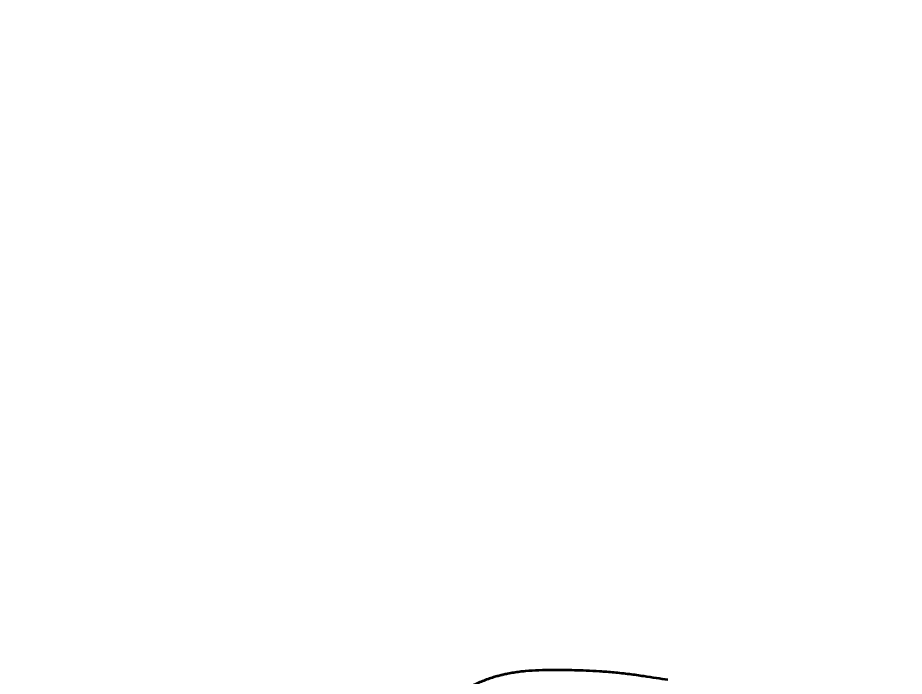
# Model space of a CAD drawing. Header units: millimetres. Extents: x 6622 to 532820, y 3370 to 359312.
# Drawn here: x 463342.8 to 463762.7, y 315879.7 to 316191.6 of the extents above; entities that cross this region are included whole.
import ezdxf
from ezdxf import colors
from ezdxf.entities.mleader import LeaderData, LeaderLine
from ezdxf.math import Vec2, Vec3

# ---------------------------------------------------------------- set-up
doc = ezdxf.new("R2010")
doc.units = ezdxf.units.MM
doc.styles.get("Standard").update_dxf_attribs({"font": 'txt', "bigfont": 'gbcbig.shx'})

# ---------------------------------------------------------------- blocks, each defined once
blk = doc.blocks.new('A$C7F547E15')
at = {"color": 2, "linetype": 'Continuous', "lineweight": 35}
blk.add_open_spline([(5.8, 275.02), (5.46, 272.75), (4.73, 267.97), (3.55, 260.4), (2.38, 252.07), (1.39, 243.35), (0.73, 234.81), (0.32, 226.96), (0.1, 219.91), (-0.01, 213.35), (-0.01, 206.34), (0.1, 198.76), (0.46, 192.21), (0.98, 187.24), (1.47, 183.74), (2.07, 180.42), (2.7, 177.54), (3.32, 175.03), (4.05, 172.39), (5.02, 169.32), (6.19, 166.09), (7.53, 162.78), (9.08, 159.33), (11.12, 155.28), (13.8, 150.49), (16, 147.16), (17.19, 145.37)], degree=3, knots=[0, 0, 0, 0, 0.051095, 0.107612, 0.170807, 0.238334, 0.302933, 0.36145, 0.413357, 0.460045, 0.507846, 0.569691, 0.629379, 0.653552, 0.68071, 0.708284, 0.729488, 0.747003, 0.767349, 0.792411, 0.821482, 0.847054, 0.874905, 0.909148, 0.951082, 1, 1, 1, 1], dxfattribs=at)

msp = doc.modelspace()

# ---------------------------------------------------------------- block references
at = {"color": 3, "xscale": 0.8, "yscale": 0.8, "zscale": 0.8, "rotation": 270}
msp.add_blockref('A$C7F547E15', (463430.709, 315882.562), dxfattribs=at)

# ---------------------------------------------------------------- leaders
at = {"color": 3}
ml = msp.add_multileader_mtext('Standard', dxfattribs=at)
ml.set_content('人工捡货工位', color=3)
ml.set_leader_properties()
ml.build(insert=Vec2(0, 0))
ml.multileader.update_dxf_attribs({"text_right_attachment_type": 6, "dogleg_length": 0.36})
ctx = ml.context
ctx.base_point, ctx.char_height, ctx.plane_origin = Vec3(462995.974, 316573.819), 400, Vec3(462489.397, 317178.838)
ctx.right_attachment = 6
notes = []
notes.append((ctx, [(0, (1, 1, 0), (462995.614, 316573.819), (1, 0), 0.36, [(0, [(462658.428, 315881.274)], 0, [])])]))
ctx.mtext.insert, ctx.mtext.flow_direction = Vec3(462997.974, 316787.054), 5
for ctx, leaders in notes:
    for number, flags, end, landing, length, lines in leaders:
        leader = LeaderData()
        leader.index, (leader.has_last_leader_line, leader.has_dogleg_vector, leader.attachment_direction) = number, flags
        leader.last_leader_point, leader.dogleg_vector, leader.dogleg_length = Vec3(end), Vec3(landing), length
        for number, points, colour, breaks in lines:
            line = LeaderLine()
            line.index, line.vertices, line.color, line.breaks = number, Vec3.list(points), colors.encode_raw_color(colour), breaks
            leader.lines.append(line)
        ctx.leaders.append(leader)

doc.saveas('drawing.dxf')
